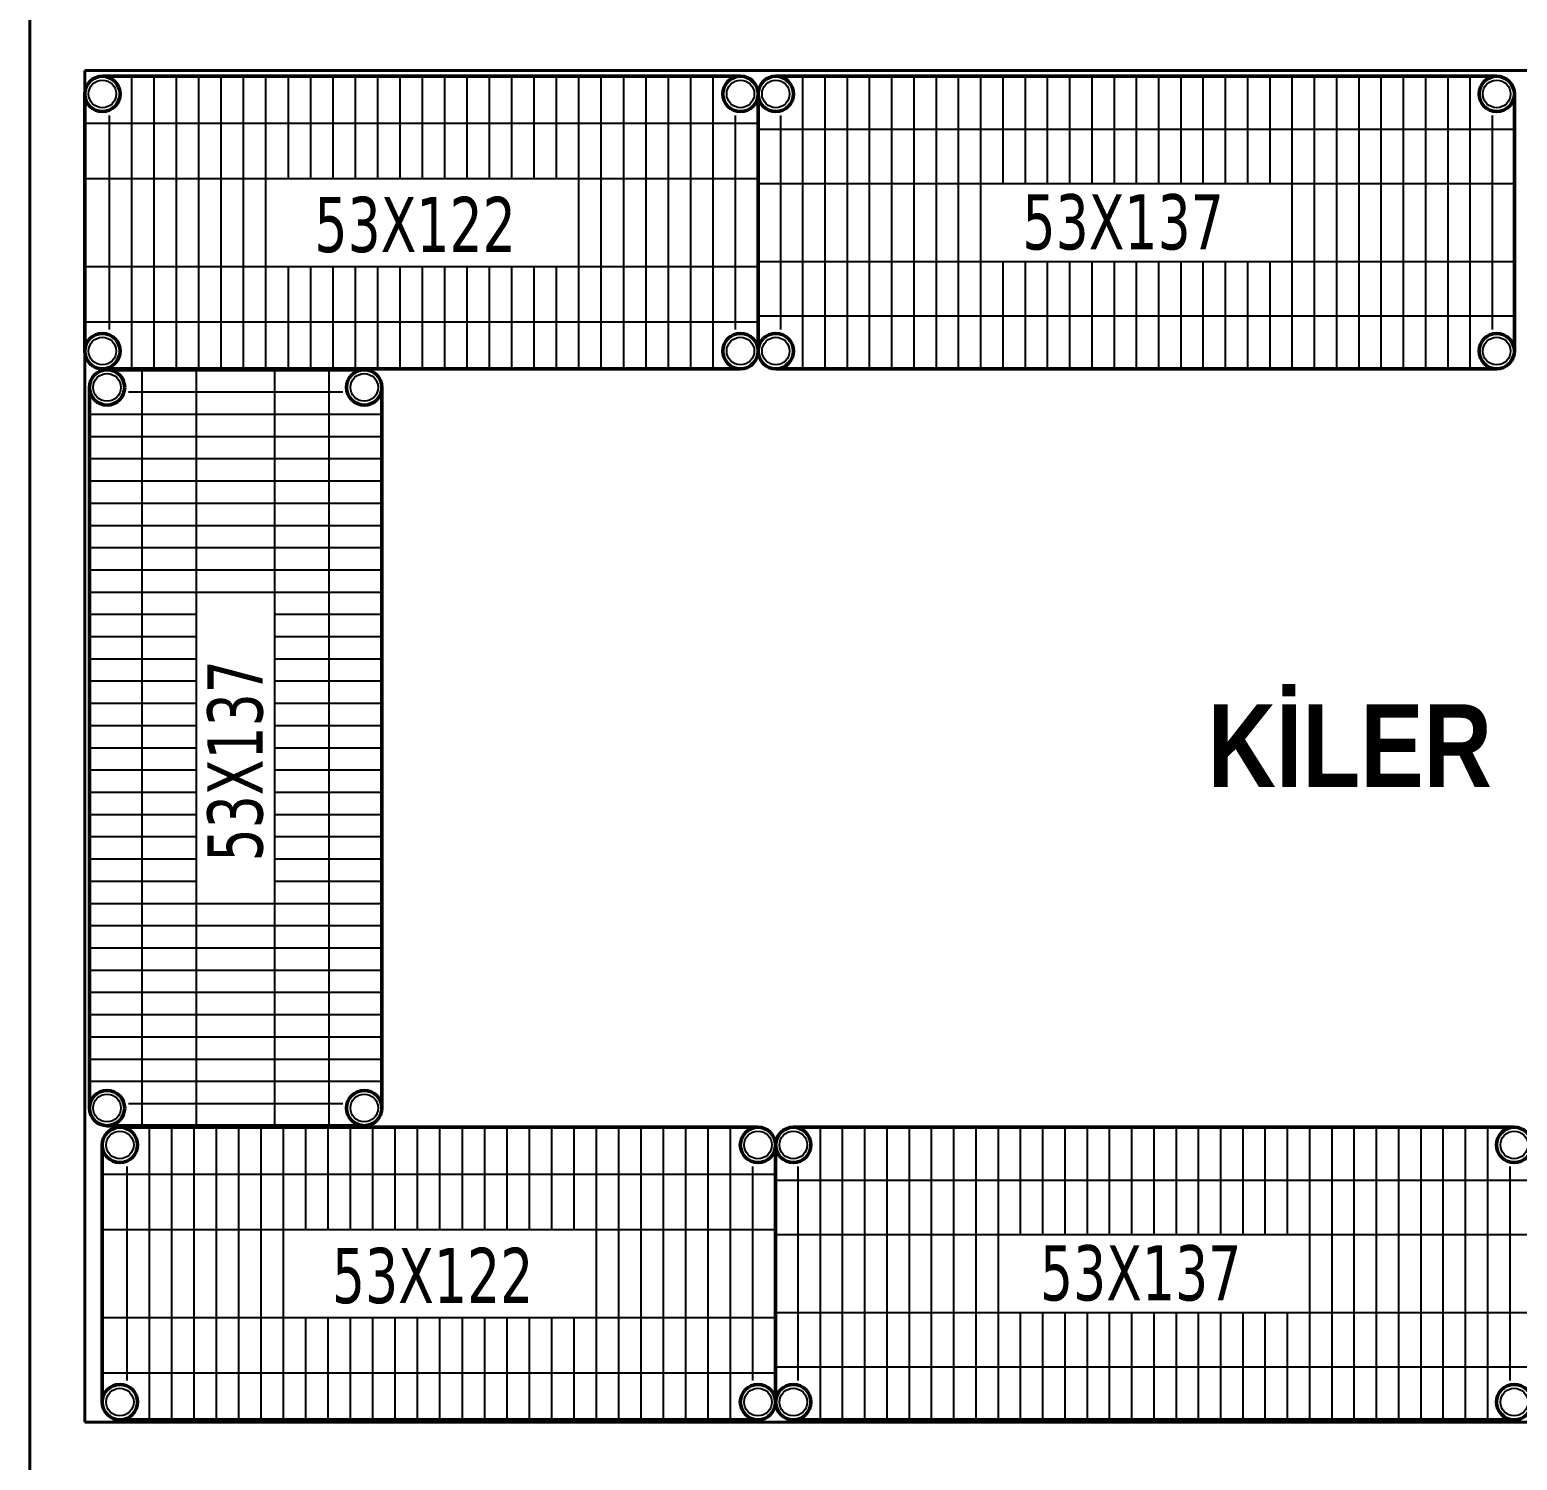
# Model space of a CAD drawing. Header units: centimetres. Extents: x 10321 to 11473, y 9141 to 13369.
# Drawn here: x 10321.5 to 10591, y 12598.7 to 12858 of the extents above; entities that cross this region are included whole.
import ezdxf

# ---------------------------------------------------------------- set-up
doc = ezdxf.new("R2010")
doc.units = ezdxf.units.CM
for name, color, linetype, lineweight in [('A_text', 7, 'Continuous', 9), ('continious', 7, 'Continuous', 50), ('continious2', 253, 'Continuous', 25), ('DUVAR', 1, 'Continuous', 40)]:
    doc.layers.add(name, color=color, linetype=linetype, lineweight=lineweight)
doc.styles.add('GZP', font='ARIALN.TTF')
doc.styles.add('STYLE1', font='tahoma.ttf', dxfattribs={"height": 18})

# ---------------------------------------------------------------- blocks, each defined once
blk = doc.blocks.new('A$C53276CB1')
for p, q in [((118.8, 53), (3.2, 53)), ((0, 49.79), (0, 3.2)), ((122, 49.79), (122, 3.2)), ((118.8, 0), (3.2, 0))]:
    blk.add_line(p, q)
for centre in [(3.2, 49.8), (118.8, 49.8), (3.2, 3.2), (118.8, 3.2)]:
    blk.add_circle(centre, 3.2)
at = {"layer": 'continious2'}
for p, q in [((8.48, 53), (8.48, 0)), ((12.53, 53), (12.53, 0)), ((16.58, 53), (16.58, 0)), ((20.63, 53), (20.63, 0)), ((24.68, 53), (24.68, 0)), ((28.73, 53), (28.73, 0)), ((32.78, 53), (32.78, 0)), ((36.83, 53), (36.83, 34.5)), ((40.88, 53), (40.88, 34.5)), ((44.93, 53), (44.93, 34.5)), ((48.98, 53), (48.98, 34.5)), ((53.03, 53), (53.03, 34.5)), ((57.08, 53), (57.08, 34.5)), ((61.13, 53), (61.13, 34.5)), ((65.18, 53), (65.18, 34.5)), ((69.23, 53), (69.23, 34.5)), ((73.28, 53), (73.28, 34.5)), ((77.33, 53), (77.33, 34.5)), ((81.38, 53), (81.38, 34.5)), ((85.43, 53), (85.43, 34.5)), ((89.48, 53), (89.48, 0)), ((93.53, 53), (93.53, 0)), ((97.58, 53), (97.58, 0)), ((101.63, 53), (101.63, 0)), ((105.68, 53), (105.68, 0)), ((109.73, 53), (109.73, 0)), ((113.78, 53), (113.78, 0)), ((4.43, 45.91), (4.43, 7.09)), ((117.83, 45.91), (117.83, 7.09)), ((0, 44.5), (122, 44.5)), ((0, 34.5), (122, 34.5)), ((0, 18.5), (122, 18.5)), ((36.83, 18.5), (36.83, 0)), ((40.88, 18.5), (40.88, 0)), ((44.93, 18.5), (44.93, 0)), ((48.98, 18.5), (48.98, 0)), ((53.03, 18.5), (53.03, 0)), ((57.08, 18.5), (57.08, 0)), ((61.13, 18.5), (61.13, 0)), ((65.18, 18.5), (65.18, 0)), ((69.23, 18.5), (69.23, 0)), ((73.28, 18.5), (73.28, 0)), ((77.33, 18.5), (77.33, 0)), ((81.38, 18.5), (81.38, 0)), ((85.43, 18.5), (85.43, 0)), ((0, 8.5), (122, 8.5))]:
    blk.add_line(p, q, dxfattribs=at)
for centre in [(3.2, 49.8), (118.8, 49.8), (3.2, 3.2), (118.8, 3.2)]:
    blk.add_circle(centre, 2.5, dxfattribs=at)
at = {"style": 'STYLE1', "width": 0.8}
blk.add_text('53X122', height=10, dxfattribs=at).set_placement((41.61, 21.15))
blk = doc.blocks.new('A$C0B025A11')
for p, q in [((133.8, 53), (3.2, 53)), ((0, 49.79), (0, 3.2)), ((137, 49.79), (137, 3.2)), ((133.8, 0), (3.2, 0))]:
    blk.add_line(p, q)
for centre in [(3.2, 49.8), (133.8, 49.8), (3.2, 3.2), (133.8, 3.2)]:
    blk.add_circle(centre, 3.2)
at = {"layer": 'continious2'}
for p, q in [((8.05, 53), (8.05, 0)), ((12.08, 53), (12.08, 0)), ((16.11, 53), (16.11, 0)), ((20.14, 53), (20.14, 0)), ((24.17, 53), (24.17, 0)), ((28.2, 53), (28.2, 0)), ((32.23, 53), (32.23, 0)), ((36.26, 53), (36.26, 0)), ((40.29, 53), (40.29, 0)), ((44.32, 53), (44.32, 33.58)), ((48.35, 53), (48.35, 33.58)), ((52.38, 53), (52.38, 33.58)), ((56.41, 53), (56.41, 33.58)), ((60.44, 53), (60.44, 33.58)), ((64.47, 53), (64.47, 33.58)), ((68.5, 53), (68.5, 33.58)), ((72.53, 53), (72.53, 33.58)), ((76.56, 53), (76.56, 33.58)), ((80.59, 53), (80.59, 33.58)), ((84.62, 53), (84.62, 33.58)), ((88.65, 53), (88.65, 33.58)), ((92.68, 53), (92.68, 33.58)), ((96.71, 53), (96.71, 0)), ((100.74, 53), (100.74, 0)), ((104.77, 53), (104.77, 0)), ((108.8, 53), (108.8, 0)), ((112.83, 53), (112.83, 0)), ((116.86, 53), (116.86, 0)), ((120.89, 53), (120.89, 0)), ((124.92, 53), (124.92, 0)), ((128.95, 53), (128.95, 0)), ((4.02, 45.9), (4.02, 7.09)), ((132.98, 45.9), (132.98, 7.09)), ((0, 43.43), (137, 43.43)), ((0, 33.58), (137, 33.58)), ((0, 19.41), (137, 19.41)), ((44.32, 19.41), (44.32, 0)), ((48.35, 19.41), (48.35, 0)), ((52.38, 19.41), (52.38, 0)), ((56.41, 19.41), (56.41, 0)), ((60.44, 19.41), (60.44, 0)), ((64.47, 19.41), (64.47, 0)), ((68.5, 19.41), (68.5, 0)), ((72.53, 19.41), (72.53, 0)), ((76.56, 19.41), (76.56, 0)), ((80.59, 19.41), (80.59, 0)), ((84.62, 19.41), (84.62, 0)), ((88.65, 19.41), (88.65, 0)), ((92.68, 19.41), (92.68, 0)), ((0, 9.57), (137, 9.57))]:
    blk.add_line(p, q, dxfattribs=at)
for centre in [(3.2, 49.8), (133.8, 49.8), (3.2, 3.2), (133.8, 3.2)]:
    blk.add_circle(centre, 2.5, dxfattribs=at)
at = {"style": 'STYLE1', "width": 0.8}
blk.add_text('53X137', height=10, dxfattribs=at).set_placement((47.88, 21.63))

msp = doc.modelspace()

# ---------------------------------------------------------------- linework, layer by layer
at = {"layer": 'DUVAR', "color": 5}
for p, q in [((10321.49, 13368.61), (10321.49, 9221.11)), ((10331.49, 12850.61), (10831.49, 12850.61)), ((10331.49, 12850.61), (10331.49, 12605.61)), ((10331.49, 12605.61), (10831.49, 12605.61))]:
    msp.add_line(p, q, dxfattribs=at)

# ---------------------------------------------------------------- block references
at = {"layer": 'continious', "lineweight": -2}
for name, p in [('A$C53276CB1', (10331.45, 12796.55)), ('A$C0B025A11', (10453.45, 12796.55)), ('A$C53276CB1', (10334.62, 12606.08)), ('A$C0B025A11', (10456.62, 12606.08))]:
    msp.add_blockref(name, p, dxfattribs=at)
at = {"layer": 'continious', "lineweight": -2, "rotation": 90}
msp.add_blockref('A$C0B025A11', (10385.29, 12659.37), dxfattribs=at)

# ---------------------------------------------------------------- texts
at = {"layer": 'A_text', "insert": (10534.87, 12735.73), "char_height": 15, "attachment_point": 1, "style": 'GZP'}
msp.add_mtext_dynamic_manual_height_columns('{\\fArial Narrow|b1|i0|c162|p34;KİLER}', width=187.0193, gutter_width=12.5, heights=[0], dxfattribs=at)

doc.saveas('drawing.dxf')
